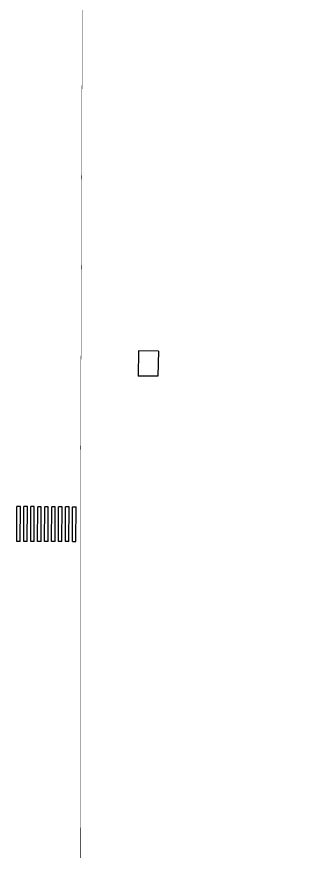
# Model space of a CAD drawing. Header units: millimetres. Extents: x 2128 to 2646, y 1972 to 2207.
# Drawn here: x 2529.6 to 2572.8, y 1972.2 to 2093.3 of the extents above; entities that cross this region are included whole.
import ezdxf

# ---------------------------------------------------------------- set-up
doc = ezdxf.new("R2010")
doc.units = ezdxf.units.MM
for name, color, linetype in [('to-construcao', 1, 'Continuous'), ('urb-faixa', 1, 'Continuous'), ('via', 1, 'Continuous')]:
    doc.layers.add(name, color=color, linetype=linetype)

msp = doc.modelspace()

# ---------------------------------------------------------------- linework, layer by layer
at = {"layer": 'to-construcao'}
for p, q in [((2547.07, 2045.2), (2547, 2041.57)), ((2549.93, 2045.19), (2547.07, 2045.2)), ((2549.93, 2045.19), (2549.86, 2041.56)), ((2549.86, 2041.56), (2547, 2041.57))]:
    msp.add_line(p, q, dxfattribs=at)
at = {"layer": 'urb-faixa', "ltscale": 10}
for p, q in [((2529.56, 2017.79, 0), (2529.58, 2022.79, 0)), ((2530.08, 2022.79, 0), (2529.58, 2022.79, 0)), ((2530.06, 2017.79, 0), (2530.08, 2022.79, 0)), ((2530.56, 2017.79, 0), (2530.58, 2022.79, 0)), ((2531.08, 2022.79, 0), (2530.58, 2022.79, 0)), ((2531.06, 2017.79, 0), (2531.08, 2022.79, 0)), ((2531.56, 2017.79, 0), (2531.58, 2022.79, 0)), ((2532.08, 2022.79, 0), (2531.58, 2022.79, 0)), ((2532.06, 2017.79, 0), (2532.08, 2022.79, 0)), ((2532.56, 2017.78, 0), (2532.58, 2022.78, 0)), ((2533.08, 2022.78, 0), (2532.58, 2022.78, 0)), ((2533.06, 2017.78, 0), (2533.08, 2022.78, 0)), ((2533.56, 2017.78, 0), (2533.58, 2022.78, 0)), ((2534.08, 2022.78, 0), (2533.58, 2022.78, 0)), ((2534.06, 2017.78, 0), (2534.08, 2022.78, 0)), ((2534.56, 2017.78, 0), (2534.58, 2022.78, 0)), ((2535.08, 2022.78, 0), (2534.58, 2022.78, 0)), ((2535.06, 2017.78, 0), (2535.08, 2022.78, 0)), ((2535.56, 2017.77, 0), (2535.58, 2022.77, 0)), ((2536.08, 2022.77, 0), (2535.58, 2022.77, 0)), ((2536.06, 2017.77, 0), (2536.08, 2022.77, 0)), ((2536.56, 2017.77, 0), (2536.58, 2022.77, 0)), ((2537.08, 2022.77, 0), (2536.58, 2022.77, 0)), ((2537.06, 2017.77, 0), (2537.08, 2022.77, 0)), ((2537.56, 2017.77, 0), (2537.58, 2022.77, 0)), ((2537.58, 2022.77, 0), (2538.08, 2022.77, 0)), ((2538.06, 2017.77, 0), (2538.08, 2022.77, 0)), ((2530.06, 2017.79, 0), (2529.56, 2017.79, 0)), ((2531.06, 2017.79, 0), (2530.56, 2017.79, 0)), ((2532.06, 2017.79, 0), (2531.56, 2017.79, 0)), ((2533.06, 2017.78, 0), (2532.56, 2017.78, 0)), ((2534.06, 2017.78, 0), (2533.56, 2017.78, 0)), ((2535.06, 2017.78, 0), (2534.56, 2017.78, 0)), ((2536.06, 2017.77, 0), (2535.56, 2017.77, 0)), ((2537.06, 2017.77, 0), (2536.56, 2017.77, 0)), ((2537.56, 2017.77, 0), (2538.06, 2017.77, 0))]:
    msp.add_line(p, q, dxfattribs=at)
at = {"layer": 'via', "const_width": 0.05}
msp.add_lwpolyline([(2538.7, 1972.19), (2538.72, 2023.53), (2539.03, 2107.41), (2538.69, 2129.07), (2539.14, 2155.98), (2540.51, 2160.12), (2542.16, 2164.06), (2544.86, 2166.86), (2549.82, 2170.04), (2555.24, 2171.8), (2572.75, 2171.82)], dxfattribs=at)

doc.saveas('drawing.dxf')
